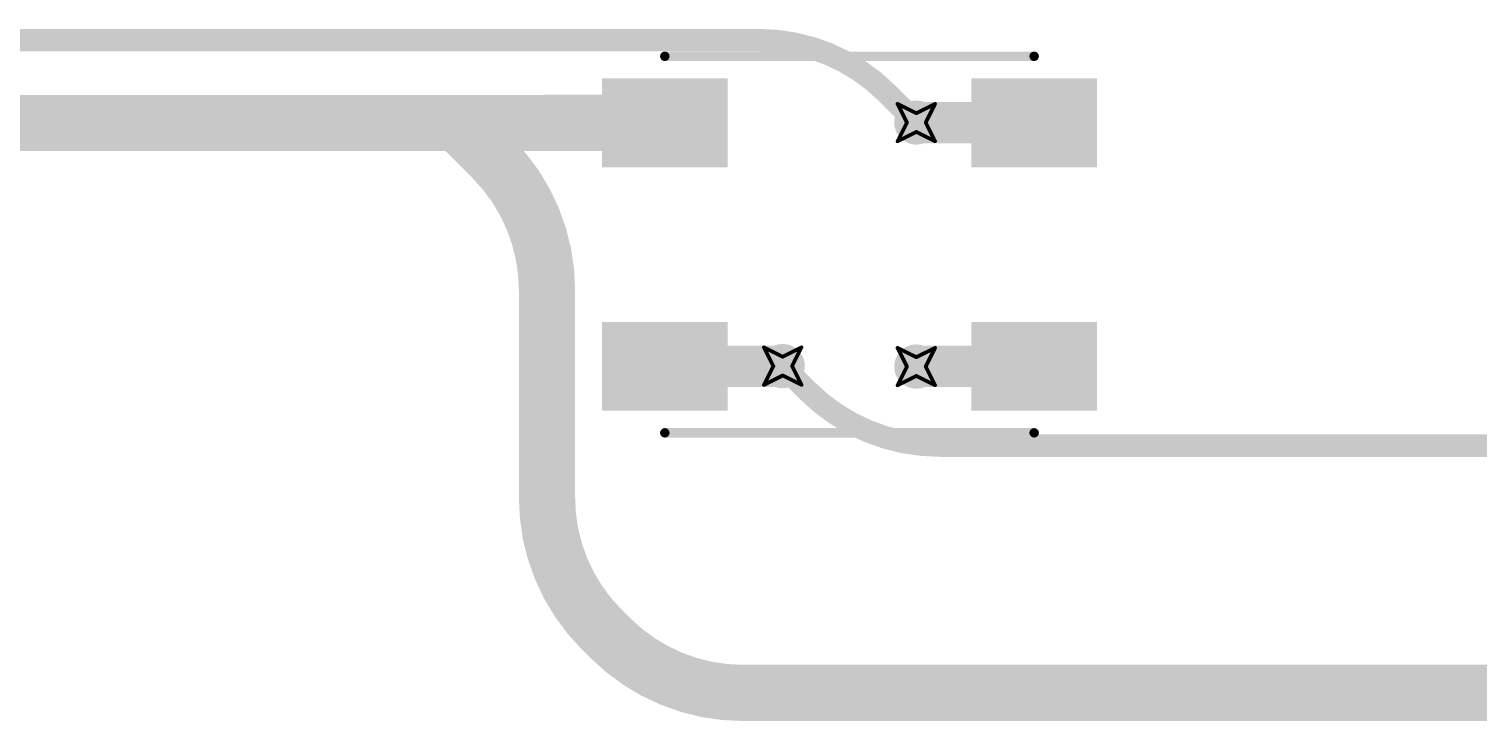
# Model space of a CAD drawing. Header units: inches. Extents: x -11 to 1110, y -7 to 455.
# Drawn here: x 302.41 to 322.04, y 327.33 to 336.71 of the extents above; entities that cross this region are included whole.
import ezdxf

# ---------------------------------------------------------------- set-up
doc = ezdxf.new("R2010")
doc.units = ezdxf.units.IN
for name, color, linetype in [('Bottom Layer', 5, 'Continuous'), ('Drill Drawing', 1, 'Continuous'), ('Top Layer', 1, 'Continuous'), ('Top Overlay', 2, 'Continuous'), ('Top Paste', 8, 'Continuous'), ('Top Solder', 216, 'Continuous'), ('Via Holes', 16, 'Continuous')]:
    doc.layers.add(name, color=color, linetype=linetype)

# ---------------------------------------------------------------- blocks, each defined once
blk = doc.blocks.new('WS2812B_B_W_151')
at = {"layer": 'Top Layer'}
for points in [[(-3.25, 2.15), (-1.75, 2.15), (-1.75, 1.15), (-3.25, 1.15)], [(3.25, 1.15), (1.75, 1.15), (1.75, 2.15), (3.25, 2.15)], [(-3.25, -1.15), (-1.75, -1.15), (-1.75, -2.15), (-3.25, -2.15)], [(1.75, -1.15), (3.25, -1.15), (3.25, -2.15), (1.75, -2.15)]]:
    blk.add_hatch(color=1, dxfattribs=at).paths.add_polyline_path(points)
at = {"layer": 'Top Paste'}
for points in [[(-3.25, 2.15), (-1.75, 2.15), (-1.75, 1.15), (-3.25, 1.15)], [(3.25, 1.15), (1.75, 1.15), (1.75, 2.15), (3.25, 2.15)], [(-3.25, -1.15), (-1.75, -1.15), (-1.75, -2.15), (-3.25, -2.15)], [(1.75, -1.15), (3.25, -1.15), (3.25, -2.15), (1.75, -2.15)]]:
    blk.add_hatch(color=8, dxfattribs=at).paths.add_polyline_path(points)
at = {"layer": 'Top Solder'}
for points in [[(-3.352, 2.252), (-1.648, 2.252), (-1.648, 1.048), (-3.352, 1.048)], [(3.352, 1.048), (1.648, 1.048), (1.648, 2.252), (3.352, 2.252)], [(-3.352, -1.048), (-1.648, -1.048), (-1.648, -2.252), (-3.352, -2.252)], [(1.648, -1.048), (3.352, -1.048), (3.352, -2.252), (1.648, -2.252)]]:
    blk.add_hatch(color=216, dxfattribs=at).paths.add_polyline_path(points)
at = {"layer": 'Top Overlay'}
for points in [[(-2.5, 2.551, 0.127, 0.127, 0), (2.5, 2.551, 0.127, 0.127, 0)], [(-3.556, 1.803, 0.254, 0.254, 0), (-3.429, 1.676, 0.254, 0.254, 0)], [(-3.556, 1.549, 0.254, 0.254, 0), (-3.556, 1.803, 0.254, 0.254, 0)], [(-3.556, 1.549, 0.254, 0.254, 0), (-3.429, 1.676, 0.254, 0.254, 0)], [(-2.5, -2.551, 0.127, 0.127, 0), (2.5, -2.551, 0.127, 0.127, 0)]]:
    blk.add_lwpolyline(points, format="xyseb", dxfattribs=at)
for points in [[(-2.532, 2.551, 0.0635, 0.0635, 1), (-2.468, 2.551, 0.0635, 0.0635, 1)], [(2.468, 2.551, 0.0635, 0.0635, 1), (2.532, 2.551, 0.0635, 0.0635, 1)], [(-3.619, 1.803, 0.127, 0.127, 1), (-3.493, 1.803, 0.127, 0.127, 1)], [(-3.619, 1.803, 0.127, 0.127, 1), (-3.493, 1.803, 0.127, 0.127, 1)], [(-3.493, 1.676, 0.127, 0.127, 1), (-3.365, 1.676, 0.127, 0.127, 1)], [(-3.493, 1.676, 0.127, 0.127, 1), (-3.365, 1.676, 0.127, 0.127, 1)], [(-3.619, 1.549, 0.127, 0.127, 1), (-3.493, 1.549, 0.127, 0.127, 1)], [(-3.619, 1.549, 0.127, 0.127, 1), (-3.493, 1.549, 0.127, 0.127, 1)], [(-2.532, -2.551, 0.0635, 0.0635, 1), (-2.468, -2.551, 0.0635, 0.0635, 1)], [(2.468, -2.551, 0.0635, 0.0635, 1), (2.532, -2.551, 0.0635, 0.0635, 1)]]:
    blk.add_lwpolyline(points, format="xyseb", close=True, dxfattribs=at)

msp = doc.modelspace()

# ---------------------------------------------------------------- hatches: boundary and pattern name
at = {"layer": 'Bottom Layer'}
h = msp.add_hatch(color=5, dxfattribs=at)
edge = h.paths.add_edge_path()
edge.add_arc((314.42, 335.441), 0.3, 0, 360)
h = msp.add_hatch(color=5, dxfattribs=at)
edge = h.paths.add_edge_path()
edge.add_arc((312.611, 332.141), 0.3, 0, 360)
h = msp.add_hatch(color=5, dxfattribs=at)
edge = h.paths.add_edge_path()
edge.add_arc((314.42, 332.135), 0.3, 0, 360)
at = {"layer": 'Top Layer'}
h = msp.add_hatch(color=1, dxfattribs=at)
edge = h.paths.add_edge_path()
edge.add_arc((314.42, 335.441), 0.3, 0, 360)
h = msp.add_hatch(color=1, dxfattribs=at)
edge = h.paths.add_edge_path()
edge.add_arc((312.611, 332.141), 0.3, 0, 360)
h = msp.add_hatch(color=1, dxfattribs=at)
edge = h.paths.add_edge_path()
edge.add_arc((314.42, 332.135), 0.3, 0, 360)
at = {"layer": 'Via Holes'}
h = msp.add_hatch(color=7, dxfattribs=at)
edge = h.paths.add_edge_path()
edge.add_arc((314.42, 335.441), 0.15, 0, 360)
h = msp.add_hatch(color=7, dxfattribs=at)
edge = h.paths.add_edge_path()
edge.add_arc((312.611, 332.141), 0.15, 0, 360)
h = msp.add_hatch(color=7, dxfattribs=at)
edge = h.paths.add_edge_path()
edge.add_arc((314.42, 332.135), 0.15, 0, 360)

# ---------------------------------------------------------------- linework, layer by layer
at = {"layer": 'Bottom Layer'}
for points in [[(299.697, 336.557, 0.305, 0.305, 0), (312.293, 336.557, 0.305, 0.305, 0)], [(312.293, 336.557, 0.305, 0.305, -0.198912), (314.02, 335.841, 0.305, 0.305, 0)], [(314.02, 335.841, 0.305, 0.305, 0), (314.42, 335.441, 0.305, 0.305, 0)], [(312.611, 332.141, 0.305, 0.305, 0), (312.945, 331.808, 0.305, 0.305, 0)], [(314.741, 331.064, 0.305, 0.305, -0.198912), (312.945, 331.808, 0.305, 0.305, 0)], [(314.741, 331.064, 0.305, 0.305, 0), (326.06, 331.064, 0.305, 0.305, 0)]]:
    msp.add_lwpolyline(points, format="xyseb", dxfattribs=at)
for points in [[(312.217, 336.557, 0.152, 0.152, 1), (312.369, 336.557, 0.152, 0.152, 1)], [(312.217, 336.557, 0.152, 0.152, 1), (312.369, 336.557, 0.152, 0.152, 1)], [(313.943, 335.841, 0.152, 0.152, 1), (314.096, 335.841, 0.152, 0.152, 1)], [(313.943, 335.841, 0.152, 0.152, 1), (314.096, 335.841, 0.152, 0.152, 1)], [(314.343, 335.441, 0.152, 0.152, 1), (314.496, 335.441, 0.152, 0.152, 1)], [(312.535, 332.141, 0.152, 0.152, 1), (312.687, 332.141, 0.152, 0.152, 1)], [(312.868, 331.808, 0.152, 0.152, 1), (313.021, 331.808, 0.152, 0.152, 1)], [(312.868, 331.808, 0.152, 0.152, 1), (313.021, 331.808, 0.152, 0.152, 1)], [(314.665, 331.064, 0.152, 0.152, 1), (314.817, 331.064, 0.152, 0.152, 1)], [(314.665, 331.064, 0.152, 0.152, 1), (314.817, 331.064, 0.152, 0.152, 1)]]:
    msp.add_lwpolyline(points, format="xyseb", close=True, dxfattribs=at)
at = {"layer": 'Drill Drawing'}
for points in [[(314.166, 335.695, 0.0508, 0.0508, 0), (314.42, 335.568, 0.0508, 0.0508, 0)], [(314.166, 335.695, 0.0508, 0.0508, 0), (314.293, 335.441, 0.0508, 0.0508, 0)], [(314.42, 335.568, 0.0508, 0.0508, 0), (314.674, 335.695, 0.0508, 0.0508, 0)], [(314.547, 335.441, 0.0508, 0.0508, 0), (314.674, 335.695, 0.0508, 0.0508, 0)], [(314.166, 335.187, 0.0508, 0.0508, 0), (314.293, 335.441, 0.0508, 0.0508, 0)], [(314.166, 335.187, 0.0508, 0.0508, 0), (314.42, 335.314, 0.0508, 0.0508, 0)], [(314.42, 335.314, 0.0508, 0.0508, 0), (314.674, 335.187, 0.0508, 0.0508, 0)], [(314.547, 335.441, 0.0508, 0.0508, 0), (314.674, 335.187, 0.0508, 0.0508, 0)], [(312.357, 332.395, 0.0508, 0.0508, 0), (312.611, 332.268, 0.0508, 0.0508, 0)], [(312.357, 332.395, 0.0508, 0.0508, 0), (312.484, 332.141, 0.0508, 0.0508, 0)], [(312.611, 332.268, 0.0508, 0.0508, 0), (312.865, 332.395, 0.0508, 0.0508, 0)], [(312.738, 332.141, 0.0508, 0.0508, 0), (312.865, 332.395, 0.0508, 0.0508, 0)], [(314.166, 332.389, 0.0508, 0.0508, 0), (314.42, 332.262, 0.0508, 0.0508, 0)], [(314.166, 332.389, 0.0508, 0.0508, 0), (314.293, 332.135, 0.0508, 0.0508, 0)], [(314.42, 332.262, 0.0508, 0.0508, 0), (314.674, 332.389, 0.0508, 0.0508, 0)], [(314.547, 332.135, 0.0508, 0.0508, 0), (314.674, 332.389, 0.0508, 0.0508, 0)], [(312.357, 331.887, 0.0508, 0.0508, 0), (312.484, 332.141, 0.0508, 0.0508, 0)], [(312.738, 332.141, 0.0508, 0.0508, 0), (312.865, 331.887, 0.0508, 0.0508, 0)], [(314.166, 331.881, 0.0508, 0.0508, 0), (314.293, 332.135, 0.0508, 0.0508, 0)], [(314.547, 332.135, 0.0508, 0.0508, 0), (314.674, 331.881, 0.0508, 0.0508, 0)], [(312.357, 331.887, 0.0508, 0.0508, 0), (312.611, 332.014, 0.0508, 0.0508, 0)], [(312.611, 332.014, 0.0508, 0.0508, 0), (312.865, 331.887, 0.0508, 0.0508, 0)], [(314.166, 331.881, 0.0508, 0.0508, 0), (314.42, 332.008, 0.0508, 0.0508, 0)], [(314.42, 332.008, 0.0508, 0.0508, 0), (314.674, 331.881, 0.0508, 0.0508, 0)]]:
    msp.add_lwpolyline(points, format="xyseb", dxfattribs=at)
for points in [[(314.153, 335.695, 0.0254, 0.0254, 1), (314.178, 335.695, 0.0254, 0.0254, 1)], [(314.153, 335.695, 0.0254, 0.0254, 1), (314.178, 335.695, 0.0254, 0.0254, 1)], [(314.661, 335.695, 0.0254, 0.0254, 1), (314.686, 335.695, 0.0254, 0.0254, 1)], [(314.661, 335.695, 0.0254, 0.0254, 1), (314.686, 335.695, 0.0254, 0.0254, 1)], [(314.407, 335.568, 0.0254, 0.0254, 1), (314.432, 335.568, 0.0254, 0.0254, 1)], [(314.407, 335.568, 0.0254, 0.0254, 1), (314.432, 335.568, 0.0254, 0.0254, 1)], [(314.28, 335.441, 0.0254, 0.0254, 1), (314.305, 335.441, 0.0254, 0.0254, 1)], [(314.28, 335.441, 0.0254, 0.0254, 1), (314.305, 335.441, 0.0254, 0.0254, 1)], [(314.407, 335.314, 0.0254, 0.0254, 1), (314.432, 335.314, 0.0254, 0.0254, 1)], [(314.407, 335.314, 0.0254, 0.0254, 1), (314.432, 335.314, 0.0254, 0.0254, 1)], [(314.534, 335.441, 0.0254, 0.0254, 1), (314.559, 335.441, 0.0254, 0.0254, 1)], [(314.534, 335.441, 0.0254, 0.0254, 1), (314.559, 335.441, 0.0254, 0.0254, 1)], [(314.153, 335.187, 0.0254, 0.0254, 1), (314.178, 335.187, 0.0254, 0.0254, 1)], [(314.153, 335.187, 0.0254, 0.0254, 1), (314.178, 335.187, 0.0254, 0.0254, 1)], [(314.661, 335.187, 0.0254, 0.0254, 1), (314.686, 335.187, 0.0254, 0.0254, 1)], [(314.661, 335.187, 0.0254, 0.0254, 1), (314.686, 335.187, 0.0254, 0.0254, 1)], [(312.344, 332.395, 0.0254, 0.0254, 1), (312.37, 332.395, 0.0254, 0.0254, 1)], [(312.344, 332.395, 0.0254, 0.0254, 1), (312.37, 332.395, 0.0254, 0.0254, 1)], [(312.852, 332.395, 0.0254, 0.0254, 1), (312.878, 332.395, 0.0254, 0.0254, 1)], [(312.852, 332.395, 0.0254, 0.0254, 1), (312.878, 332.395, 0.0254, 0.0254, 1)], [(314.153, 332.389, 0.0254, 0.0254, 1), (314.178, 332.389, 0.0254, 0.0254, 1)], [(314.153, 332.389, 0.0254, 0.0254, 1), (314.178, 332.389, 0.0254, 0.0254, 1)], [(314.661, 332.389, 0.0254, 0.0254, 1), (314.686, 332.389, 0.0254, 0.0254, 1)], [(314.661, 332.389, 0.0254, 0.0254, 1), (314.686, 332.389, 0.0254, 0.0254, 1)], [(312.471, 332.141, 0.0254, 0.0254, 1), (312.497, 332.141, 0.0254, 0.0254, 1)], [(312.471, 332.141, 0.0254, 0.0254, 1), (312.497, 332.141, 0.0254, 0.0254, 1)], [(312.598, 332.268, 0.0254, 0.0254, 1), (312.624, 332.268, 0.0254, 0.0254, 1)], [(312.598, 332.268, 0.0254, 0.0254, 1), (312.624, 332.268, 0.0254, 0.0254, 1)], [(312.725, 332.141, 0.0254, 0.0254, 1), (312.751, 332.141, 0.0254, 0.0254, 1)], [(312.725, 332.141, 0.0254, 0.0254, 1), (312.751, 332.141, 0.0254, 0.0254, 1)], [(314.28, 332.135, 0.0254, 0.0254, 1), (314.305, 332.135, 0.0254, 0.0254, 1)], [(314.28, 332.135, 0.0254, 0.0254, 1), (314.305, 332.135, 0.0254, 0.0254, 1)], [(314.407, 332.262, 0.0254, 0.0254, 1), (314.432, 332.262, 0.0254, 0.0254, 1)], [(314.407, 332.262, 0.0254, 0.0254, 1), (314.432, 332.262, 0.0254, 0.0254, 1)], [(314.534, 332.135, 0.0254, 0.0254, 1), (314.559, 332.135, 0.0254, 0.0254, 1)], [(314.534, 332.135, 0.0254, 0.0254, 1), (314.559, 332.135, 0.0254, 0.0254, 1)], [(312.598, 332.014, 0.0254, 0.0254, 1), (312.624, 332.014, 0.0254, 0.0254, 1)], [(312.598, 332.014, 0.0254, 0.0254, 1), (312.624, 332.014, 0.0254, 0.0254, 1)], [(314.407, 332.008, 0.0254, 0.0254, 1), (314.432, 332.008, 0.0254, 0.0254, 1)], [(314.407, 332.008, 0.0254, 0.0254, 1), (314.432, 332.008, 0.0254, 0.0254, 1)], [(312.344, 331.887, 0.0254, 0.0254, 1), (312.37, 331.887, 0.0254, 0.0254, 1)], [(312.344, 331.887, 0.0254, 0.0254, 1), (312.37, 331.887, 0.0254, 0.0254, 1)], [(312.852, 331.887, 0.0254, 0.0254, 1), (312.878, 331.887, 0.0254, 0.0254, 1)], [(312.852, 331.887, 0.0254, 0.0254, 1), (312.878, 331.887, 0.0254, 0.0254, 1)], [(314.153, 331.881, 0.0254, 0.0254, 1), (314.178, 331.881, 0.0254, 0.0254, 1)], [(314.153, 331.881, 0.0254, 0.0254, 1), (314.178, 331.881, 0.0254, 0.0254, 1)], [(314.661, 331.881, 0.0254, 0.0254, 1), (314.686, 331.881, 0.0254, 0.0254, 1)], [(314.661, 331.881, 0.0254, 0.0254, 1), (314.686, 331.881, 0.0254, 0.0254, 1)]]:
    msp.add_lwpolyline(points, format="xyseb", close=True, dxfattribs=at)
at = {"layer": 'Top Layer'}
for points in [[(296.138, 335.435, 0.762, 0.762, 0), (308.204, 335.435, 0.762, 0.762, 0)], [(308.204, 335.435, 0.762, 0.762, 0), (308.676, 334.963, 0.762, 0.762, 0)], [(308.204, 335.435, 0.762, 0.762, 0), (309.42, 335.435, 0.762, 0.762, 0)], [(309.42, 335.438, 0.762, 0.762, 0), (311.015, 335.438, 0.762, 0.762, 0)], [(314.42, 335.438, 0.559, 0.559, 0), (316.015, 335.438, 0.559, 0.559, 0)], [(308.676, 334.963, 0.762, 0.762, -0.198912), (309.42, 333.167, 0.762, 0.762, 0)], [(309.42, 330.361, 0.762, 0.762, 0), (309.42, 333.167, 0.762, 0.762, 0)], [(311.015, 332.138, 0.559, 0.559, 0), (312.611, 332.138, 0.559, 0.559, 0)], [(314.42, 332.138, 0.559, 0.559, 0), (316.015, 332.138, 0.559, 0.559, 0)], [(310.159, 328.574, 0.762, 0.762, -0.198912), (309.42, 330.361, 0.762, 0.762, 0)], [(310.159, 328.574, 0.762, 0.762, 0), (310.277, 328.457, 0.762, 0.762, 0)], [(312.073, 327.713, 0.762, 0.762, -0.198912), (310.277, 328.457, 0.762, 0.762, 0)], [(312.073, 327.713, 0.762, 0.762, 0), (322.682, 327.713, 0.762, 0.762, 0)]]:
    msp.add_lwpolyline(points, format="xyseb", dxfattribs=at)
for points in [[(308.013, 335.435, 0.381, 0.381, 1), (308.394, 335.435, 0.381, 0.381, 1)], [(308.013, 335.435, 0.381, 0.381, 1), (308.394, 335.435, 0.381, 0.381, 1)], [(308.013, 335.435, 0.381, 0.381, 1), (308.394, 335.435, 0.381, 0.381, 1)], [(309.229, 335.438, 0.381, 0.381, 1), (309.61, 335.438, 0.381, 0.381, 1)], [(309.229, 335.435, 0.381, 0.381, 1), (309.61, 335.435, 0.381, 0.381, 1)], [(310.825, 335.438, 0.381, 0.381, 1), (311.206, 335.438, 0.381, 0.381, 1)], [(314.28, 335.438, 0.279, 0.279, 1), (314.559, 335.438, 0.279, 0.279, 1)], [(315.875, 335.438, 0.279, 0.279, 1), (316.155, 335.438, 0.279, 0.279, 1)], [(308.485, 334.963, 0.381, 0.381, 1), (308.866, 334.963, 0.381, 0.381, 1)], [(308.485, 334.963, 0.381, 0.381, 1), (308.866, 334.963, 0.381, 0.381, 1)], [(309.229, 333.167, 0.381, 0.381, 1), (309.61, 333.167, 0.381, 0.381, 1)], [(309.229, 333.167, 0.381, 0.381, 1), (309.61, 333.167, 0.381, 0.381, 1)], [(310.875, 332.138, 0.279, 0.279, 1), (311.155, 332.138, 0.279, 0.279, 1)], [(312.471, 332.138, 0.279, 0.279, 1), (312.751, 332.138, 0.279, 0.279, 1)], [(314.28, 332.138, 0.279, 0.279, 1), (314.559, 332.138, 0.279, 0.279, 1)], [(315.875, 332.138, 0.279, 0.279, 1), (316.155, 332.138, 0.279, 0.279, 1)], [(309.229, 330.361, 0.381, 0.381, 1), (309.61, 330.361, 0.381, 0.381, 1)], [(309.229, 330.361, 0.381, 0.381, 1), (309.61, 330.361, 0.381, 0.381, 1)], [(309.969, 328.574, 0.381, 0.381, 1), (310.35, 328.574, 0.381, 0.381, 1)], [(309.969, 328.574, 0.381, 0.381, 1), (310.35, 328.574, 0.381, 0.381, 1)], [(310.086, 328.457, 0.381, 0.381, 1), (310.467, 328.457, 0.381, 0.381, 1)], [(310.086, 328.457, 0.381, 0.381, 1), (310.467, 328.457, 0.381, 0.381, 1)], [(311.882, 327.713, 0.381, 0.381, 1), (312.263, 327.713, 0.381, 0.381, 1)], [(311.882, 327.713, 0.381, 0.381, 1), (312.263, 327.713, 0.381, 0.381, 1)]]:
    msp.add_lwpolyline(points, format="xyseb", close=True, dxfattribs=at)

# ---------------------------------------------------------------- block references
msp.add_blockref('WS2812B_B_W_151', (313.515, 333.788))

doc.saveas('drawing.dxf')
